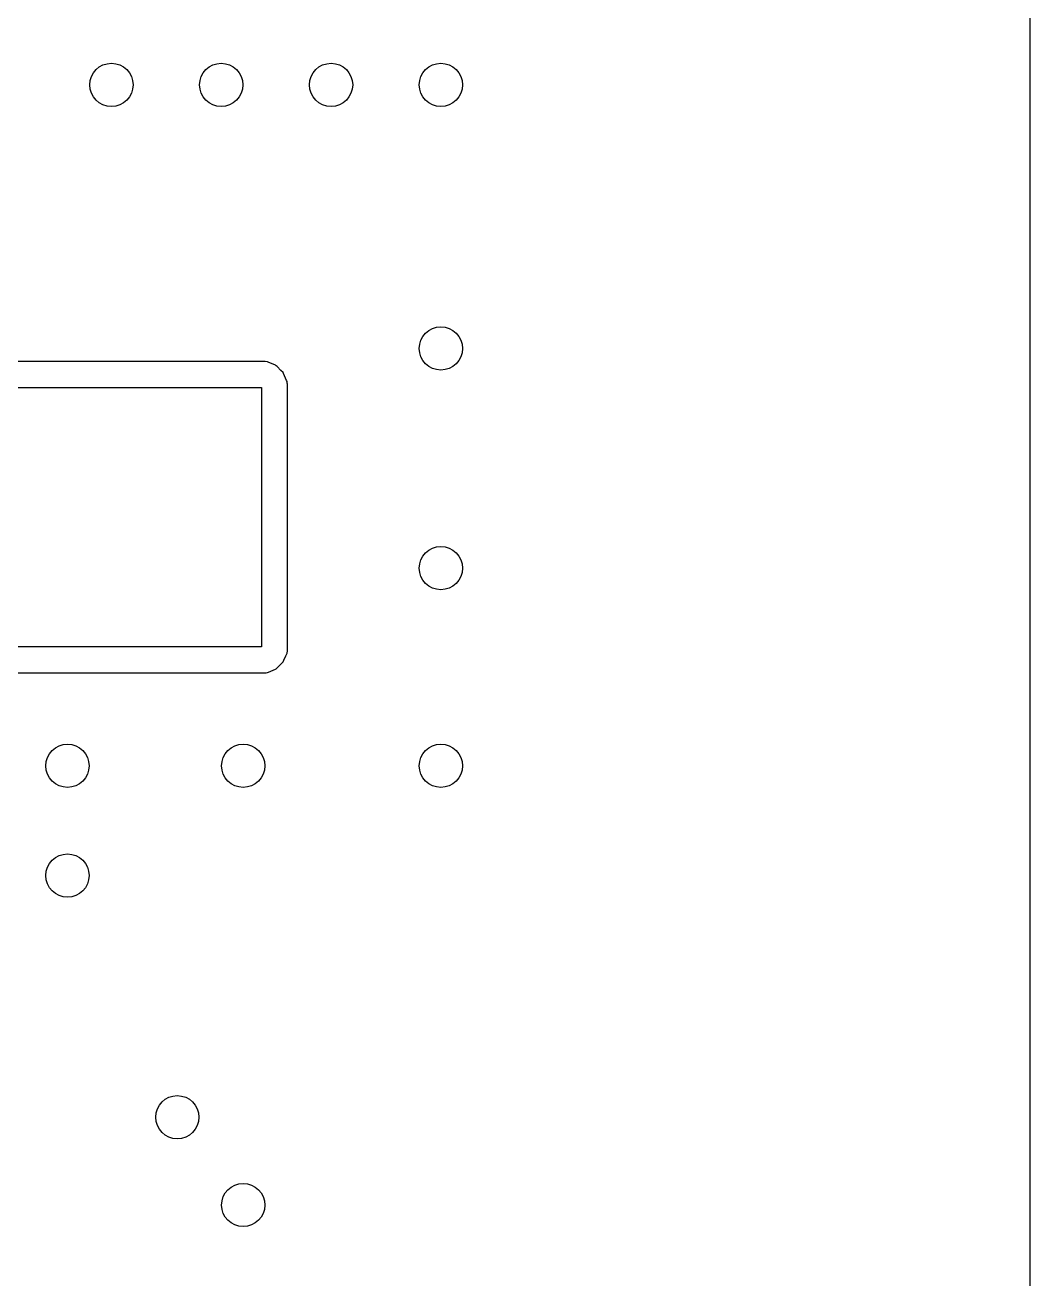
# Model space of a CAD drawing. Extents: x 0.02 to 3.18, y 0.02 to 2.78.
# Drawn here: x 2.721 to 3.178, y 1.286 to 1.857 of the extents above; entities that cross this region are included whole.
import ezdxf

# ---------------------------------------------------------------- set-up
doc = ezdxf.new("R2010")
doc.units = 0
doc.header["$MEASUREMENT"] = 0
doc.layers.add('BLACK', color=7, linetype='CONTINUOUS')

msp = doc.modelspace()

# ---------------------------------------------------------------- linework, layer by layer
at = {"layer": 'BLACK', "linetype": 'CONTINUOUS'}
for p, q in [((3.17819, 2.77323), (3.17819, 0.026772)), ((2.83003, 1.70404), (2.64083, 1.70404)), ((2.83104, 1.70392), (2.83003, 1.70404)), ((2.83138, 1.70377), (2.83104, 1.70392)), ((2.83465, 1.70232), (2.83138, 1.70377)), ((2.83138, 1.70377), (2.83138, 1.70377)), ((2.83507, 1.70214), (2.83465, 1.70232)), ((2.83465, 1.70232), (2.83465, 1.70232)), ((2.83539, 1.70181), (2.83507, 1.70214)), ((2.83718, 1.70003), (2.83539, 1.70181)), ((2.83819, 1.69902), (2.83718, 1.70003)), ((2.83837, 1.6986), (2.83819, 1.69902)), ((2.83978, 1.69544), (2.83837, 1.6986)), ((2.6328, 1.6922), (2.82827, 1.6922)), ((2.82827, 1.6922), (2.82827, 1.57409)), ((2.83998, 1.69499), (2.83978, 1.69544)), ((2.84002, 1.69462), (2.83998, 1.69499)), ((2.84008, 1.69411), (2.84002, 1.69462)), ((2.8401, 1.69396), (2.84008, 1.69411)), ((2.8401, 1.57234), (2.8401, 1.69396)), ((2.82827, 1.57409), (2.61173, 1.57409)), ((2.83854, 1.56806), (2.83942, 1.57006)), ((2.83942, 1.57006), (2.83998, 1.57133)), ((2.83998, 1.57133), (2.8401, 1.57234)), ((2.83467, 1.56399), (2.83508, 1.56418)), ((2.83508, 1.56418), (2.8382, 1.56729)), ((2.8382, 1.56729), (2.83854, 1.56806)), ((2.60997, 1.56226), (2.83003, 1.56226)), ((2.83003, 1.56226), (2.83017, 1.56228)), ((2.83017, 1.56228), (2.83046, 1.56232)), ((2.83017, 1.56228), (2.83017, 1.56228)), ((2.83046, 1.56232), (2.83106, 1.56239)), ((2.83106, 1.56239), (2.83156, 1.56261)), ((2.83156, 1.56261), (2.83467, 1.56399))]:
    msp.add_line(p, q, dxfattribs=at)
at = {"layer": 'BLACK'}
for centre in [(2.76, 1.83), (2.81, 1.83), (2.86, 1.83), (2.91, 1.83), (2.91, 1.71), (2.91, 1.61), (2.74, 1.52), (2.82, 1.52), (2.91, 1.52), (2.74, 1.47), (2.79, 1.36), (2.82, 1.32)]:
    msp.add_circle(centre, 0.009843, dxfattribs=at)

doc.saveas('drawing.dxf')
